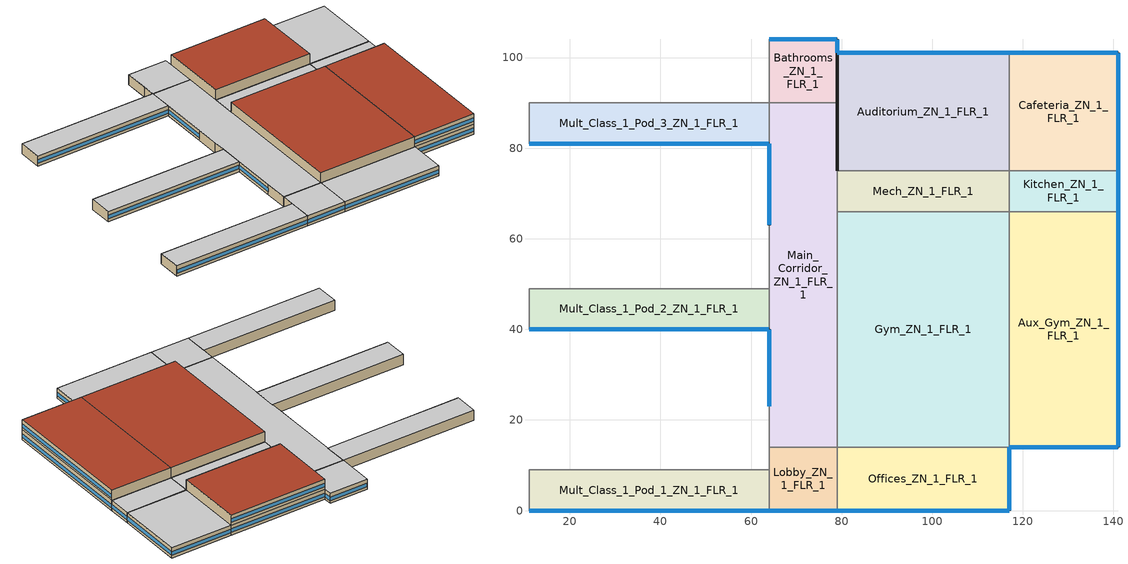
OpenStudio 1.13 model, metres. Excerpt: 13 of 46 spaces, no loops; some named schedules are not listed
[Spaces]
Aux_Gym_ZN_1_FLR_1
 floor ground: 141,66 141,14 117,14 117,66 z0
 wall outside: 117,14 141,14 141,66 z0:4; 117,14 141,14 141,66 z4:8
 wall to LIBRARY_MEDIA_CENTER_ZN_1_FLR_2: 141,66 117,66 z4:8
 wall to Kitchen_ZN_1_FLR_1: 141,66 117,66 z0:4
 wall to Gym_ZN_1_FLR_1: 117,66 117,14 z0:4; 117,66 117,14 z4:8
 window: 117.05,14 140.95,14 z1.1:2.51; 117.05,14 140.95,14 z5.1:6.51; 141,14.05 141,65.95 z5.1:6.5; 141,14.05 141,65.95 z1.1:2.5
 roof outside: 141,14 141,66 117,66 117,14 z8
Gym_ZN_1_FLR_1
 floor ground: 117,66 117,14 79,14 79,66 z0
 wall to Mech_ZN_1_FLR_1: 117,66 79,66 z0:4
 wall to Mech_ZN_1_FLR_2: 117,66 79,66 z4:8
 wall to Main_Corridor_ZN_1_FLR_2: 79,66 79,14 z4:8
 wall to Offices_ZN_1_FLR_2: 79,14 117,14 z4:8
 wall to Main_Corridor_ZN_1_FLR_1: 79,66 79,14 z0:4
 wall to Offices_ZN_1_FLR_1: 79,14 117,14 z0:4
 roof outside: 117,14 117,66 79,66 79,14 z8
Mech_ZN_1_FLR_1
 floor ground: 117,75 117,66 79,66 79,75 z0
 wall to Main_Corridor_ZN_1_FLR_1: 79,75 79,66 z0:4
 wall to Auditorium_ZN_1_FLR_1: 117,75 79,75 z0:4
 wall to Kitchen_ZN_1_FLR_1: 117,66 117,75 z0:4
 ceiling to Mech_ZN_1_FLR_2: 117,66 117,75 79,75 79,66 z4
Lobby_ZN_1_FLR_1
 floor ground: 79,14 79,0 64,0 64,14 z0
 wall outside: 64,0 79,0 z0:4
 wall to Corridor_Pod_1_ZN_1_FLR_1: 64,14 64,9 z0:4
 wall to Offices_ZN_1_FLR_1: 79,0 79,14 z0:4
 wall to Main_Corridor_ZN_1_FLR_1: 79,14 64,14 z0:4
 wall to Mult_Class_1_Pod_1_ZN_1_FLR_1: 64,9 64,0 z0:4
 window: 64.05,0 78.95,0 z1.1:2.51
 ceiling to Lobby_ZN_1_FLR_2: 79,0 79,14 64,14 64,0 z4
Auditorium_ZN_1_FLR_1
 floor ground: 117,101 117,75 79,75 79,101 z0
 wall outside: 117,101 79,101 79,75 z4:8; 117,101 79,101 79,75 z0:4
 wall to LIBRARY_MEDIA_CENTER_ZN_1_FLR_2: 117,75 117,101 z4:8
 wall to Cafeteria_ZN_1_FLR_1: 117,75 117,101 z0:4
 wall to Mech_ZN_1_FLR_2: 79,75 117,75 z4:8
 window: 116.95,101 79.05,101 z5.1:6.5; 116.95,101 79.05,101 z1.1:2.5
 roof outside: 117,75 117,101 79,101 79,75 z8
Cafeteria_ZN_1_FLR_1
 floor ground: 141,101 141,75 117,75 117,101 z0
 wall outside: 141,75 141,101 117,101 z0:4
 wall to Kitchen_ZN_1_FLR_1: 117,75 141,75 z0:4
 window: 141,75.05 141,100.95 / 140.95,101 117.05,101 z1.1:2.51
 ceiling to LIBRARY_MEDIA_CENTER_ZN_1_FLR_2: 141,75 141,101 117,101 117,75 z4
Mult_Class_1_Pod_2_ZN_1_FLR_1
 floor ground: 64,49 64,40 11,40 11,49 z0
 wall outside: 11,40 64,40 z0:4
 wall to Corner_Class_1_Pod_2_ZN_1_FLR_1: 11,49 11,40 z0:4
 wall to Main_Corridor_ZN_1_FLR_1: 64,40 64,49 z0:4
 wall to Corridor_Pod_2_ZN_1_FLR_1: 64,49 11,49 z0:4
 window: 11.05,40 63.95,40 z1.1:2.5
 ceiling to Mult_Class_1_Pod_2_ZN_1_FLR_2: 64,40 64,49 11,49 11,40 z4
Mult_Class_1_Pod_3_ZN_1_FLR_1
 floor ground: 64,90 64,81 11,81 11,90 z0
 wall outside: 11,81 64,81 z0:4
 wall to Corner_Class_1_Pod_3_ZN_1_FLR_1: 11,90 11,81 z0:4
 wall to Corridor_Pod_3_ZN_1_FLR_1: 64,90 11,90 z0:4
 wall to Main_Corridor_ZN_1_FLR_1: 64,81 64,90 z0:4
 window: 11.05,81 63.95,81 z1.1:2.5
 ceiling to Mult_Class_1_Pod_3_ZN_1_FLR_2: 64,81 64,90 11,90 11,81 z4
Bathrooms_ZN_1_FLR_1
 floor ground: 79,104 79,90 64,90 64,104 z0
 wall outside: 79,90 79,101 79,104 64,104 z0:4
 wall to Mult_Class_2_Pod_3_ZN_1_FLR_1: 64,104 64,95 z0:4
 wall to Main_Corridor_ZN_1_FLR_1: 64,90 79,90 z0:4
 wall to Corridor_Pod_3_ZN_1_FLR_1: 64,95 64,90 z0:4
 window: 79,101.05 79,103.95 z1.1:2.55; 78.95,104 64.05,104 z1.1:2.51
 ceiling to Bathrooms_ZN_1_FLR_2: 79,90 79,104 64,104 64,90 z4
Main_Corridor_ZN_1_FLR_1
 floor ground: 79,90 79,14 64,14 64,90 z0
 wall outside: 64,40 64,23 / 64,81 64,63 / 79,75 79,90 z0:4
 wall to Mult_Class_2_Pod_1_ZN_1_FLR_1: 64,23 64,14 z0:4
 wall to Mult_Class_2_Pod_2_ZN_1_FLR_1: 64,63 64,54 z0:4
 wall to Corridor_Pod_2_ZN_1_FLR_1: 64,54 64,49 z0:4
 window: 64,39.95 64,23.05 / 64,80.95 64,63.05 z1.1:2.51
 ceiling to Main_Corridor_ZN_1_FLR_2: 79,14 79,90 64,90 64,14 z4
Offices_ZN_1_FLR_1
 floor ground: 117,14 117,0 79,0 79,14 z0
 wall outside: 79,0 117,0 117,14 z0:4
 window: 79.05,0 116.95,0 z1.1:2.5; 117,0.05 117,13.95 z1.1:2.51
 ceiling to Offices_ZN_1_FLR_2: 117,0 117,14 79,14 79,0 z4
Kitchen_ZN_1_FLR_1
 floor ground: 141,75 141,66 117,66 117,75 z0
 wall outside: 141,66 141,75 z0:4
 window: 141,66.05 141,74.95 z1.1:2.52
 ceiling to LIBRARY_MEDIA_CENTER_ZN_1_FLR_2: 141,66 141,75 117,75 117,66 z4
Mult_Class_1_Pod_1_ZN_1_FLR_1
 floor ground: 64,9 64,0 11,0 11,9 z0
 wall outside: 11,0 64,0 z0:4
 wall to Corridor_Pod_1_ZN_1_FLR_1: 64,9 11,9 z0:4
 wall to Corner_Class_1_Pod_1_ZN_1_FLR_1: 11,9 11,0 z0:4
 window: 11.05,0 63.95,0 z1.1:2.5
 ceiling to Mult_Class_1_Pod_1_ZN_1_FLR_2: 64,0 64,9 11,9 11,0 z4
[Site]
Burlington International Ap: Latitude {deg}=44.47; Longitude {deg}=-73.15; Time Zone {hr}=-5; Elevation {m}=101; Terrain=City
[Building]
DOE Ref 1980-2004-SecondarySchool-ASHRAE 169-2006-6A created: 2017-01-30 12:52:59 -0700: North Axis {deg}=0; Default Construction Set=DOE Ref 1980-2004 - SecSchl - ASHRAE 169-2006-6A; Standards Building Type=SecondarySchool
[Site:GroundTemperature:BuildingSurface]
19.332, 19.336, 19.402, 19.499, 20.187, 21.576, 22.125, 22.272, 20.641, 19.872, 19.644, 19.476
[Site:WaterMainsTemperature]
Calculation Method=Correlation; Annual Average Outdoor Air Temperature {C}=7.8; Maximum Difference In Monthly Average Outdoor Air Temperatures {deltaC}=28.3
[SizingPeriod:DesignDay] Barometric Pressure {Pa}=100118; Sky Clearness=0; Rain Indicator=0; Snow Indicator=0; Day of Month=21; Daylight Saving Time Indicator=0; Humidity Indicating Type=Wetbulb; Dry-Bulb Temperature Range Modifier Type=DefaultMultipliers
Name | Maximum Dry-Bulb Temperature {C} | Daily Dry-Bulb Temperature Range {deltaC} | Humidity Indicating Conditions at Maximum Dry-Bulb | Wind Speed {m/s} | Wind Direction {deg} | Month | Day Type | Solar Model Indicator | ASHRAE Taub | ASHRAE Taud
Burlington International Ap Ann Clg .4% Condns DB=>MWB | 31.3 | 10.7 | 21.7 | 4.5 | 170 | 7 | SummerDesignDay | ASHRAETau | 0.459 | 2.002
Burlington International Ap Ann Htg 99.6% Condns DB | -22.4 | 0 | -22.4 | 3 | 60 | 1 | WinterDesignDay | ASHRAEClearSky
[ClimateZones]
Climate Zone Institution Name 1=ASHRAE; Climate Zone Document Name 1=ANSI/ASHRAE Standard 169; Climate Zone Document Year 1=2006; Climate Zone Value 1=6A; Climate Zone Institution Name 2=CEC; Climate Zone Document Name 2=California Climate Zone Descriptions; Climate Zone Document Year 2=1995
[Material:NoMass] Thermal Absorptance=0.9; Solar Absorptance=0.7
Name | Roughness | Thermal Resistance {m2-K/W} | Visible Absorptance
CP02 CARPET PAD | VeryRough | 0.21648 | 0.8
Typical Insulation R-13.21 | Smooth | 2.32567 | 0.7
Typical Carpet Pad | Smooth | 0.21648 | 0.8
Typical Insulation R-21.1 | Smooth | 3.7168 | 0.7
Typical Insulation R-10.5 | Smooth | 1.84881 | 0.7
Typical Insulation | Smooth | 0.0282222 | 0.7
[Material]
Name | Roughness | Thickness {m} | Conductivity {W/m-K} | Density {kg/m3} | Specific Heat {J/kg-K} | Thermal Absorptance | Solar Absorptance | Visible Absorptance
100mm Normalweight concrete floor | MediumSmooth | 0.1016 | 2.31 | 2322 | 832
G01 13mm gypsum board | Smooth | 0.0127 | 0.16 | 800 | 1090 | 0.9 | 0.7 | 0.5
4 in. Normalweight Concrete Floor | MediumRough | 0.1016 | 2.31 | 2322 | 832 | 0.9 | 0.7 | 0.7
25mm Stucco | Smooth | 0.0254 | 0.72 | 1856 | 840 | 0.9 | 0.7 | 0.7
5/8 in. Gypsum Board | MediumSmooth | 0.0159 | 0.16 | 800 | 1090 | 0.9 | 0.7 | 0.7
Roof Membrane | VeryRough | 0.0095 | 0.16 | 1121.29 | 1460 | 0.9 | 0.77 | 0.7
Metal Roof Surface; F08 Metal surface | Smooth | 0.0008 | 45.28 | 7824 | 500 | 0.9 | 0.7 | 0.7
HW CONCRETE | Rough | 0.1016 | 1.31125 | 2240 | 837.36 | 0.9 | 0.7 | 0.7
8 in. Concrete Block Basement Wall | MediumRough | 0.2032 | 1.326 | 1842 | 912 | 0.9 | 0.7 | 0.7
G05 25mm wood | MediumSmooth | 0.0254 | 0.15 | 608 | 1630 | 0.9 | 0.5 | 0.5
Std Wood 6inch | MediumSmooth | 0.15 | 0.12 | 540 | 1210 | 0.9 | 0.7 | 0.7
[Construction]
Typical Insulated Exterior Mass Floor: Typical Insulation R-13.21, 4 in. Normalweight Concrete Floor, Typical Carpet Pad
Typical Insulated Steel Framed Exterior Wall R-15.38: 25mm Stucco, 5/8 in. Gypsum Board, Typical Insulation R-13.21, 5/8 in. Gypsum Board
Typical IEAD Roof R-22.22: Roof Membrane, Typical Insulation R-21.1, Metal Roof Surface
Typical Interior Floor: 100mm Normalweight concrete floor, CP02 CARPET PAD
Typical Interior Wall: G01 13mm gypsum board, G01 13mm gypsum board
Typical Interior Ceiling: CP02 CARPET PAD, 100mm Normalweight concrete floor
ext-slab-mass: HW CONCRETE, CP02 CARPET PAD
Typical Insulated Basement Mass Wall R-12.05: Typical Insulation R-10.5, 8 in. Concrete Block Basement Wall
U 0.52 SHGC 0.39 Simple Glazing: U 0.52 SHGC 0.39 Simple Glazing
Typical Insulated Metal Door: F08 Metal surface, Typical Insulation
Typical Overhead Door: Typical Insulation
Typical Interior Window: Clear 3mm
Typical Interior Door; Typical Interior Partition: G05 25mm wood
InteriorFurnishings: Std Wood 6inch
[DefaultConstructionSet]
DOE Ref 1980-2004 - SecSchl - ASHRAE 169-2006-6A: Default Exterior Surface Constructions=Default Surface Constructions 1; Default Interior Surface Constructions=Default Surface Constructions 2; Default Ground Contact Surface Constructions=Default Surface Constructions 3; Default Exterior SubSurface Constructions=Default Sub Surface Constructions 1; Default Interior SubSurface Constructions=Default Sub Surface Constructions 2; Interior Partition Construction=Typical Interior Partition
[DefaultSurfaceConstructions]
Name | Floor Construction | Wall Construction | Roof Ceiling Construction
Default Surface Constructions 1 | Typical Insulated Exterior Mass Floor | Typical Insulated Steel Framed Exterior Wall R-15.38 | Typical IEAD Roof R-22.22
Default Surface Constructions 2 | Typical Interior Floor | Typical Interior Wall | Typical Interior Ceiling
Default Surface Constructions 3 | ext-slab-mass | Typical Insulated Basement Mass Wall R-12.05
[DefaultSubSurfaceConstructions]
Name | Fixed Window Construction | Operable Window Construction | Door Construction | Overhead Door Construction | Tubular Daylight Dome Construction | Tubular Daylight Diffuser Construction
Default Sub Surface Constructions 1 | U 0.52 SHGC 0.39 Simple Glazing | U 0.52 SHGC 0.39 Simple Glazing | Typical Insulated Metal Door | Typical Overhead Door | Typical Interior Window | Typical Interior Window
Default Sub Surface Constructions 2 | Typical Interior Window | Typical Interior Window | Typical Interior Door
[WindowMaterial:SimpleGlazingSystem]
U 0.52 SHGC 0.39 Simple Glazing: U-Factor {W/m2-K}=2.9527; Solar Heat Gain Coefficient=0.39; Visible Transmittance=0.31
[WindowMaterial:Glazing]
Clear 3mm: Optical Data Type=SpectralAverage; Thickness {m}=0.003; Solar Transmittance at Normal Incidence=0.837; Front Side Solar Reflectance at Normal Incidence=0.075; Back Side Solar Reflectance at Normal Incidence=0.075; Visible Transmittance at Normal Incidence=0.898; Front Side Visible Reflectance at Normal Incidence=0.081; Back Side Visible Reflectance at Normal Incidence=0.081; Infrared Transmittance at Normal Incidence=0; Front Side Infrared Hemispherical Emissivity=0.84; Back Side Infrared Hemispherical Emissivity=0.84; Conductivity {W/m-K}=0.9; Dirt Correction Factor for Solar and Visible Transmittance=1; Solar Diffusing=No
[Space] Building Story=Building Story 1; Part of Total Floor Area=Yes
Name | Space Type | Thermal Zone
Aux_Gym_ZN_1_FLR_1 | SecondarySchool Gym - audience | Aux_Gym_ZN_1_FLR_1 ZN
Kitchen_ZN_1_FLR_1 | SecondarySchool Kitchen | Kitchen_ZN_1_FLR_1 ZN
Gym_ZN_1_FLR_1 | SecondarySchool Gym | Gym_ZN_1_FLR_1 ZN
Mech_ZN_1_FLR_1 | SecondarySchool Mechanical | Mech_ZN_1_FLR_1 ZN
Lobby_ZN_1_FLR_1 | SecondarySchool Lobby | Lobby_ZN_1_FLR_1 ZN
Auditorium_ZN_1_FLR_1 | SecondarySchool Auditorium | Auditorium_ZN_1_FLR_1 ZN
Cafeteria_ZN_1_FLR_1 | SecondarySchool Cafeteria | Cafeteria_ZN_1_FLR_1 ZN
Bathrooms_ZN_1_FLR_1 | SecondarySchool Restroom | Bathrooms_ZN_1_FLR_1 ZN
Mult_Class_1_Pod_2_ZN_1_FLR_1 | SecondarySchool Classroom | Mult_Class_1_Pod_2_ZN_1_FLR_1 ZN
Mult_Class_1_Pod_3_ZN_1_FLR_1 | SecondarySchool Classroom | Mult_Class_1_Pod_3_ZN_1_FLR_1 ZN
Offices_ZN_1_FLR_1 | SecondarySchool Office | Offices_ZN_1_FLR_1 ZN
Main_Corridor_ZN_1_FLR_1 | SecondarySchool Corridor | Main_Corridor_ZN_1_FLR_1 ZN
Mult_Class_1_Pod_1_ZN_1_FLR_1 | SecondarySchool Classroom | Mult_Class_1_Pod_1_ZN_1_FLR_1 ZN
[SpaceType] Standards Building Type=SecondarySchool
Name | Default Schedule Set | Design Specification Outdoor Air Object | Standards Space Type
SecondarySchool Office | SecondarySchool Office Schedule Set | SecondarySchool Office Ventilation | Office
SecondarySchool Lobby | SecondarySchool Lobby Schedule Set | SecondarySchool Lobby Ventilation | Lobby
SecondarySchool Gym | SecondarySchool Gym Schedule Set | SecondarySchool Gym Ventilation | Gym
SecondarySchool Gym - audience | SecondarySchool Gym - audience Schedule Set | SecondarySchool Gym - audience Ventilation | Gym - audience
SecondarySchool Mechanical | SecondarySchool Mechanical Schedule Set | SecondarySchool Mechanical Ventilation | Mechanical
SecondarySchool Cafeteria | SecondarySchool Cafeteria Schedule Set | SecondarySchool Cafeteria Ventilation | Cafeteria
SecondarySchool Kitchen | SecondarySchool Kitchen Schedule Set | SecondarySchool Kitchen Ventilation | Kitchen
SecondarySchool Restroom | SecondarySchool Restroom Schedule Set | SecondarySchool Restroom Ventilation | Restroom
SecondarySchool Auditorium | SecondarySchool Auditorium Schedule Set | SecondarySchool Auditorium Ventilation | Auditorium
SecondarySchool Corridor | SecondarySchool Corridor Schedule Set | SecondarySchool Corridor Ventilation | Corridor
SecondarySchool Classroom | SecondarySchool Classroom Schedule Set | SecondarySchool Classroom Ventilation | Classroom
[People:Definition] Number of People Calculation Method=People/Area; Fraction Radiant=0.3
Name | People per Space Floor Area {person/m2}
SecondarySchool Auditorium People Definition; SecondarySchool Gym People Definition | 1.0004
SecondarySchool Cafeteria People Definition | 0.71946
SecondarySchool Gym - audience People Definition | 0.300313
SecondarySchool Kitchen People Definition | 0.166625
SecondarySchool Mechanical People Definition | 0.0100104
SecondarySchool Office People Definition | 0.0500522
SecondarySchool Restroom People Definition | 0.0999967
[People] Work Efficiency Schedule=Work Efficiency Schedule; Clothing Insulation Schedule=Clothing Schedule; Air Velocity Schedule=Air Velocity Schedule
Name | People Definition | Space or SpaceType
SecondarySchool Auditorium People | SecondarySchool Auditorium People Definition | SecondarySchool Auditorium
SecondarySchool Cafeteria People | SecondarySchool Cafeteria People Definition | SecondarySchool Cafeteria
SecondarySchool Gym People | SecondarySchool Gym People Definition | SecondarySchool Gym
SecondarySchool Gym - audience People | SecondarySchool Gym - audience People Definition | SecondarySchool Gym - audience
SecondarySchool Kitchen People | SecondarySchool Kitchen People Definition | SecondarySchool Kitchen
SecondarySchool Mechanical People | SecondarySchool Mechanical People Definition | SecondarySchool Mechanical
SecondarySchool Office People | SecondarySchool Office People Definition | SecondarySchool Office
SecondarySchool Restroom People | SecondarySchool Restroom People Definition | SecondarySchool Restroom
[Lights:Definition] Design Level Calculation Method=Watts/Area; Fraction Radiant=0.37; Fraction Visible=0.2
Name | Watts per Space Floor Area {W/m2}
SecondarySchool Auditorium Lights Definition | 12.0556
SecondarySchool Cafeteria Lights Definition | 14.4236
SecondarySchool Gym Lights Definition; SecondarySchool Gym - audience Lights Definition | 11.4097
SecondarySchool Kitchen Lights Definition | 16.7917
SecondarySchool Lobby Lights Definition | 11.9479
SecondarySchool Mechanical Lights Definition | 8.07293
SecondarySchool Office Lights Definition | 20.1285
SecondarySchool Restroom Lights Definition | 9.57988
[Lights]
Name | Lights Definition | Space or SpaceType
SecondarySchool Auditorium Lights | SecondarySchool Auditorium Lights Definition | SecondarySchool Auditorium
SecondarySchool Cafeteria Lights | SecondarySchool Cafeteria Lights Definition | SecondarySchool Cafeteria
SecondarySchool Gym Lights | SecondarySchool Gym Lights Definition | SecondarySchool Gym
SecondarySchool Gym - audience Lights | SecondarySchool Gym - audience Lights Definition | SecondarySchool Gym - audience
SecondarySchool Kitchen Lights | SecondarySchool Kitchen Lights Definition | SecondarySchool Kitchen
SecondarySchool Lobby Lights | SecondarySchool Lobby Lights Definition | SecondarySchool Lobby
SecondarySchool Mechanical Lights | SecondarySchool Mechanical Lights Definition | SecondarySchool Mechanical
SecondarySchool Office Lights | SecondarySchool Office Lights Definition | SecondarySchool Office
SecondarySchool Restroom Lights | SecondarySchool Restroom Lights Definition | SecondarySchool Restroom
[ElectricEquipment:Definition]
Name | Design Level Calculation Method | Watts per Space Floor Area {W/m2} | Fraction Radiant | Fraction Latent | Fraction Lost | Design Level {W}
SecondarySchool Auditorium Elec Equip Definition; SecondarySchool Gym Elec Equip Definition; SecondarySchool Gym - audience Elec Equip Definition | Watts/Area | 4.9514 | 0.5
SecondarySchool Cafeteria Elec Equip Definition | Watts/Area | 19.2674 | 0.5
SecondarySchool Kitchen Elec Equip Definition | Watts/Area | 222.275 | 0.3 | 0.25 | 0.2
SecondarySchool Lobby Elec Equip Definition; SecondarySchool Mechanical Elec Equip Definition; SecondarySchool Restroom Elec Equip Definition | Watts/Area | 3.98265 | 0.5
SecondarySchool Office Elec Equip Definition | Watts/Area | 10.7639 | 0.5
Elevator Lift Motor | EquipmentLevel |  |  |  |  | 14610
[ElectricEquipment]
Name | Electric Equipment Definition | Space or SpaceType | Schedule | Multiplier
SecondarySchool Auditorium Elec Equip | SecondarySchool Auditorium Elec Equip Definition | SecondarySchool Auditorium
SecondarySchool Cafeteria Elec Equip | SecondarySchool Cafeteria Elec Equip Definition | SecondarySchool Cafeteria
SecondarySchool Gym Elec Equip | SecondarySchool Gym Elec Equip Definition | SecondarySchool Gym
SecondarySchool Gym - audience Elec Equip | SecondarySchool Gym - audience Elec Equip Definition | SecondarySchool Gym - audience
SecondarySchool Kitchen Elec Equip | SecondarySchool Kitchen Elec Equip Definition | SecondarySchool Kitchen
SecondarySchool Lobby Elec Equip | SecondarySchool Lobby Elec Equip Definition | SecondarySchool Lobby
SecondarySchool Mechanical Elec Equip | SecondarySchool Mechanical Elec Equip Definition | SecondarySchool Mechanical
SecondarySchool Office Elec Equip | SecondarySchool Office Elec Equip Definition | SecondarySchool Office
SecondarySchool Restroom Elec Equip | SecondarySchool Restroom Elec Equip Definition | SecondarySchool Restroom
2 Elevator Lift Motors | Elevator Lift Motor | Mech_ZN_1_FLR_1 | SecondarySchool BLDG ELEVATORS | 2
[DesignSpecification:OutdoorAir] Outdoor Air Method=Sum
Name | Outdoor Air Flow per Person {m3/s-person} | Outdoor Air Flow per Floor Area {m3/s-m2}
SecondarySchool Auditorium Ventilation | 0.00707921
SecondarySchool Cafeteria Ventilation; SecondarySchool Gym Ventilation; SecondarySchool Gym - audience Ventilation; SecondarySchool Office Ventilation | 0.00943895
SecondarySchool Kitchen Ventilation |  | 0.0023876
SecondarySchool Lobby Ventilation |  | 0.000508
SecondarySchool Mechanical Ventilation |  | 0.000254
SecondarySchool Restroom Ventilation |  | 0.0048768
[SpaceInfiltration:DesignFlowRate] Design Flow Rate Calculation Method=Flow/ExteriorWallArea; Flow per Exterior Surface Area {m3/s-m2}=0.00113386
Name | Space or SpaceType
SecondarySchool Auditorium Infiltration | SecondarySchool Auditorium
SecondarySchool Cafeteria Infiltration | SecondarySchool Cafeteria
SecondarySchool Gym Infiltration | SecondarySchool Gym
SecondarySchool Gym - audience Infiltration | SecondarySchool Gym - audience
SecondarySchool Kitchen Infiltration | SecondarySchool Kitchen
SecondarySchool Lobby Infiltration | SecondarySchool Lobby
SecondarySchool Mechanical Infiltration | SecondarySchool Mechanical
SecondarySchool Office Infiltration | SecondarySchool Office
SecondarySchool Restroom Infiltration | SecondarySchool Restroom
[DefaultScheduleSet] People Activity Level Schedule=SecondarySchool Activity; Lighting Schedule=SecondarySchool Bldg Light; Infiltration Schedule=SecondarySchool Infil
Name | Number of People Schedule | Electric Equipment Schedule | Gas Equipment Schedule
SecondarySchool Auditorium Schedule Set | SecondarySchool Auditorium Occ | SecondarySchool Bldg Equip
SecondarySchool Cafeteria Schedule Set | SecondarySchool Bldg Occ | SecondarySchool Kitchen Equip
SecondarySchool Gym Schedule Set; SecondarySchool Gym - audience Schedule Set | SecondarySchool Gym Occ | SecondarySchool Bldg Equip
SecondarySchool Kitchen Schedule Set | SecondarySchool Bldg Occ | SecondarySchool Kitchen Equip | SecondarySchool Kitchen Gas
SecondarySchool Lobby Schedule Set; SecondarySchool Mechanical Schedule Set; SecondarySchool Restroom Schedule Set | SecondarySchool Bldg Occ | SecondarySchool Bldg Equip
SecondarySchool Office Schedule Set | SecondarySchool Office Occ | SecondarySchool Bldg Equip
[ThermostatSetpoint:DualSetpoint]
Name | Heating Setpoint Temperature Schedule | Cooling Setpoint Temperature Schedule
SecondarySchool Restroom Thermostat 1; SecondarySchool Kitchen Thermostat 1; SecondarySchool Corridor Thermostat 5; SecondarySchool Mechanical Thermostat 2 | SecondarySchool HtgSetp BathCorrMechKitchen | SecondarySchool ClgSetp BathCorrMechKitchen
SecondarySchool Auditorium Thermostat 1; SecondarySchool Classroom Thermostat 1; SecondarySchool Cafeteria Thermostat 1; SecondarySchool Office Thermostat 1; SecondarySchool Classroom Thermostat 14; SecondarySchool Classroom Thermostat 16; SecondarySchool Gym Thermostat 1; SecondarySchool Lobby Thermostat 2; SecondarySchool Gym - audience Thermostat 1 | SecondarySchool HtgSetp | SecondarySchool ClgSetp
[GasEquipment:Definition]
SecondarySchool Kitchen Gas Equip Definition: Design Level Calculation Method=Watts/Area; Watts per Space Floor Area {W/m2}=1119.56; Fraction Latent=0.1; Fraction Radiant=0.2; Fraction Lost=0.7
[GasEquipment]
SecondarySchool Kitchen Gas Equip: Gas Equipment Definition=SecondarySchool Kitchen Gas Equip Definition; Space or SpaceType=SecondarySchool Kitchen
[InternalMass] Internal Mass Definition=Internal Mass Definition 1
Name | Space or SpaceType
Mult_Class_1_Pod_1_ZN_1_FLR_1 Mass | Mult_Class_1_Pod_1_ZN_1_FLR_1
Mult_Class_1_Pod_2_ZN_1_FLR_1 Mass | Mult_Class_1_Pod_2_ZN_1_FLR_1
Mult_Class_1_Pod_3_ZN_1_FLR_1 Mass | Mult_Class_1_Pod_3_ZN_1_FLR_1
Main_Corridor_ZN_1_FLR_1 Mass | Main_Corridor_ZN_1_FLR_1
Lobby_ZN_1_FLR_1 Mass | Lobby_ZN_1_FLR_1
Bathrooms_ZN_1_FLR_1 Mass; Bathrooms_ZN_1_FLR_1 Mass 1 | Bathrooms_ZN_1_FLR_1
Offices_ZN_1_FLR_1 Mass | Offices_ZN_1_FLR_1
Mech_ZN_1_FLR_1 Mass | Mech_ZN_1_FLR_1
Gym_ZN_1_FLR_1 Mass | Gym_ZN_1_FLR_1
Aux_Gym_ZN_1_FLR_1 Mass | Aux_Gym_ZN_1_FLR_1
Auditorium_ZN_1_FLR_1 Mass | Auditorium_ZN_1_FLR_1
Kitchen_ZN_1_FLR_1 Mass; Kitchen_ZN_1_FLR_1 Mass 1; Kitchen_ZN_1_FLR_1 Mass 2; Kitchen_ZN_1_FLR_1 Mass 3 | Kitchen_ZN_1_FLR_1
Cafeteria_ZN_1_FLR_1 Mass | Cafeteria_ZN_1_FLR_1
[ThermalZone] Use Ideal Air Loads=No
Name | Thermostat
Bathrooms_ZN_1_FLR_1 ZN | SecondarySchool Restroom Thermostat 1
Auditorium_ZN_1_FLR_1 ZN | SecondarySchool Auditorium Thermostat 1
Mult_Class_1_Pod_3_ZN_1_FLR_1 ZN | SecondarySchool Classroom Thermostat 1
Cafeteria_ZN_1_FLR_1 ZN | SecondarySchool Cafeteria Thermostat 1
Kitchen_ZN_1_FLR_1 ZN | SecondarySchool Kitchen Thermostat 1
Offices_ZN_1_FLR_1 ZN | SecondarySchool Office Thermostat 1
Mult_Class_1_Pod_1_ZN_1_FLR_1 ZN | SecondarySchool Classroom Thermostat 14
Mult_Class_1_Pod_2_ZN_1_FLR_1 ZN | SecondarySchool Classroom Thermostat 16
Main_Corridor_ZN_1_FLR_1 ZN | SecondarySchool Corridor Thermostat 5
Mech_ZN_1_FLR_1 ZN | SecondarySchool Mechanical Thermostat 2
Gym_ZN_1_FLR_1 ZN | SecondarySchool Gym Thermostat 1
Lobby_ZN_1_FLR_1 ZN | SecondarySchool Lobby Thermostat 2
Aux_Gym_ZN_1_FLR_1 ZN | SecondarySchool Gym - audience Thermostat 1
[Exterior:Lights]
NonDimming Exterior Lights Def: Exterior Lights Definition=NonDimming Exterior Lights Def; Schedule=SecondarySchool Exterior Lights Always On; Control Option=AstronomicalClock
[BuildingStory]
Building Story 1: Nominal Z Coordinate {m}=0
